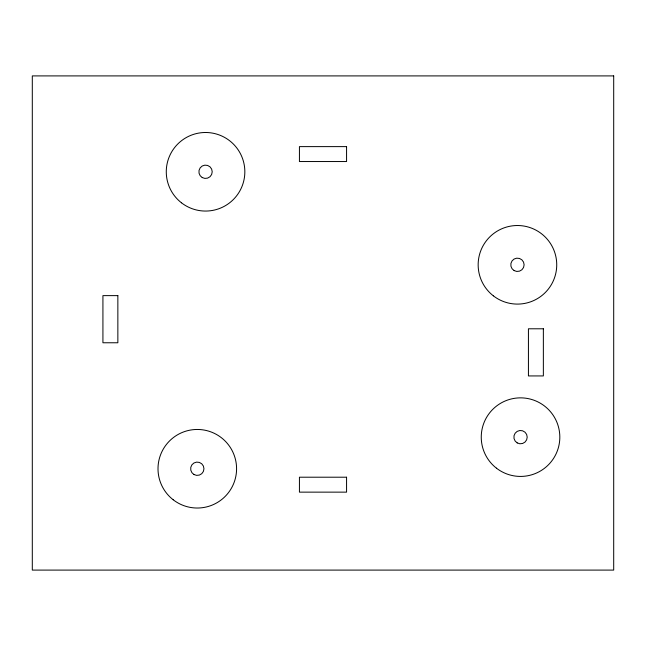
<?xml version="1.0" encoding="UTF-8"?>
<svg xmlns="http://www.w3.org/2000/svg" width="646" height="646" viewBox="0 0 646 646"><rect width="100%" height="100%" fill="white"/><g stroke="black" fill="none" stroke-linecap="round" stroke-linejoin="round"><path stroke-width="0.97" d="M613.7 75.905L32.3 75.905L32.3 570.095L613.7 570.095L613.7 75.905M346.571 146.618L299.429 146.618L299.429 161.54L346.571 161.54L346.571 146.618M117.855 295.626L102.924 295.626L102.924 342.768L117.855 342.768L117.855 295.626M543.359 328.79L528.428 328.79L528.428 375.932L543.359 375.932L543.359 328.79M346.571 477.208L299.429 477.208L299.429 492.139L346.571 492.139L346.571 477.208M496.435 468.164A39.285 39.285 0 0 0 559.452 442.51A39.285 39.285 0 0 0 505.729 400.754A39.285 39.285 0 0 0 496.435 468.164M517.204 442.914A6.67 6.67 0 0 0 527.209 437.14A6.67 6.67 0 0 0 517.204 431.367A6.67 6.67 0 0 0 517.204 442.914M493.342 295.828A39.285 39.285 0 0 0 556.367 270.165A39.285 39.285 0 0 0 502.636 228.418A39.285 39.285 0 0 0 493.342 295.828M514.111 270.577A6.67 6.67 0 0 0 524.116 264.803A6.67 6.67 0 0 0 514.111 259.03A6.67 6.67 0 0 0 514.111 270.577M181.453 202.796A39.285 39.285 0 0 0 244.471 177.141A39.285 39.285 0 0 0 190.74 135.394A39.285 39.285 0 0 0 181.453 202.796M202.222 177.553A6.67 6.67 0 0 0 212.219 171.779A6.67 6.67 0 0 0 202.222 166.006A6.67 6.67 0 0 0 202.222 177.553M173.185 499.762A39.285 39.285 0 0 0 236.21 474.107A39.285 39.285 0 0 0 182.479 432.36A39.285 39.285 0 0 0 173.185 499.762M193.962 474.519A6.67 6.67 0 0 0 203.958 468.746A6.67 6.67 0 0 0 193.962 462.972A6.67 6.67 0 0 0 193.962 474.519"/></g></svg>
